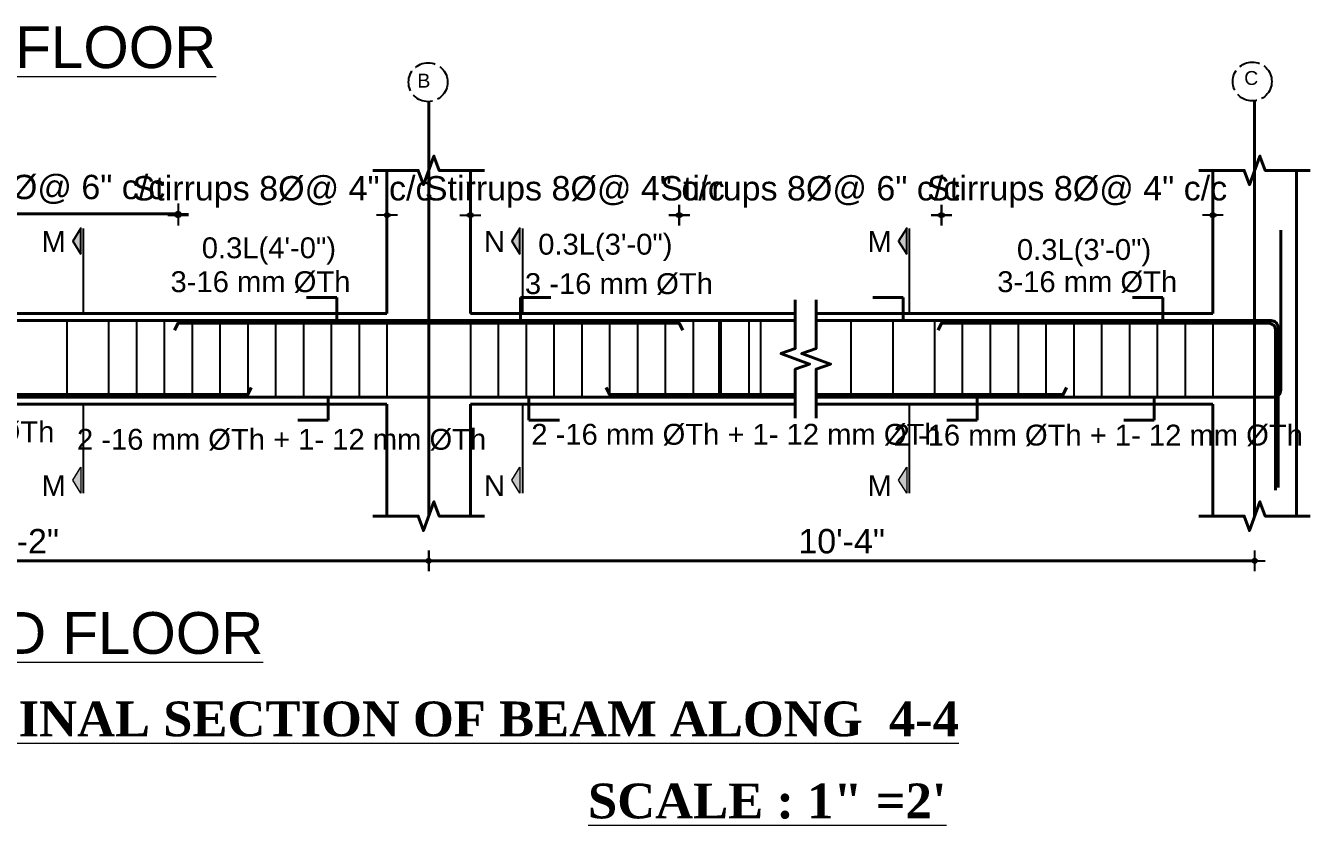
# Model space of a CAD drawing. Header units: inches. Extents: x -4597 to 93300, y -14139 to 5932.
# Drawn here: x 3610.8 to 3979.9, y -9684.2 to -9454.4 of the extents above; entities that cross this region are included whole.
import ezdxf
from ezdxf.enums import TextEntityAlignment as Align

# ---------------------------------------------------------------- set-up
doc = ezdxf.new("R2010")
doc.units = ezdxf.units.IN
doc.header["$LTSCALE"] = 0.5
doc.header["$MEASUREMENT"] = 0
doc.header["$PDMODE"] = 66
doc.linetypes.add('ACAD_ISO02W100', pattern=[15, 12, -3])
for name, color, linetype, lineweight in [('BAR', 5, 'Continuous', 40), ('HATCH1', 4, 'ACAD_ISO02W100', 13), ('TEXT', 220, 'Continuous', 9), ('wall', 20, 'Continuous', 40)]:
    doc.layers.add(name, color=color, linetype=linetype, lineweight=lineweight)
doc.layers.add('DIMENSION', color=5, linetype='Continuous')
doc.layers.add('STIRRUP', color=10, linetype='Continuous')
doc.styles.add('1.8', font='times.ttf', dxfattribs={"width": 0.8, "height": 6})
doc.styles.add('style1', font='arial.ttf', dxfattribs={"height": 7})
doc.dimstyles.new('1.4', dxfattribs={"dimscale": 0, "dimtxt": 6, "dimasz": 0.5, "dimexe": 2, "dimexo": 9, "dimgap": 2, "dimtad": 1, "dimdec": 0, "dimlfac": 0.5, "dimzin": 3, "dimdsep": 46, "dimlunit": 4, "dimtxsty": '1.8', "dimblk": 'DIM', "dimcen": 3, "dimdle": 3, "dimse1": 1, "dimse2": 1, "dimclrd": 256, "dimclre": 256, "dimclrt": 7, "dimadec": 1, "dimazin": 2, "dimtfac": 1, "dimtdec": 0, "dimtix": 1, "dimtofl": 0, "dimtmove": 2, "dimatfit": 3, "dimldrblk": 'ARW', "dimfxl": 2, "dimfrac": 2, "dimtolj": 2, "dimtzin": 0, "dimarcsym": 0})

# ---------------------------------------------------------------- blocks, each defined once
blk = doc.blocks.new('DIM')
at = {"layer": 'DIMENSION'}
h = blk.add_hatch(color=256, dxfattribs=at)
h.paths.add_polyline_path([(0, 1.28), (0, 0), (1.28, 0, 0.414214)])
h.paths.add_polyline_path([(1.28, 0), (0, 0), (0, -1.28, 0.414214)])
h.paths.add_polyline_path([(0, 0), (-1.28, 0, 0.414214), (0, -1.28)])
h.paths.add_polyline_path([(0, 1.28, 0.414214), (-1.28, 0), (0, 0)])
for p, q in [((-6, 0), (6, 0)), ((0, 6), (0, -6))]:
    blk.add_line(p, q, dxfattribs=at)
blk.add_circle((0, 0), 1.28, dxfattribs=at)
blk = doc.blocks.new('*D735')
at = {"layer": 'Defpoints', "color": 0, "ltscale": 10, "transparency": 16777216}
for p in [(88355.11, 17143.18), (88433.11, 17131.21), (88355.11, 17126.64)]:
    blk.add_point(p, dxfattribs=at)
at = {"layer": 'DIMENSION', "lineweight": -2, "ltscale": 10, "transparency": 16777216}
for p, q in [((88354.61, 17143.18), (88354.11, 17143.18)), ((88433.61, 17143.18), (88434.11, 17143.18))]:
    blk.add_line(p, q, dxfattribs=at)
at = {"layer": 'DIMENSION', "lineweight": -2, "ltscale": 10, "transparency": 16777216, "xscale": 0.5, "yscale": 0.5, "zscale": 0.5}
blk.add_blockref('DIM', (88355.11, 17143.18), dxfattribs=at)
at = {"layer": 'DIMENSION', "lineweight": -2, "ltscale": 10, "transparency": 16777216, "xscale": 0.5, "yscale": 0.5, "zscale": 0.5, "rotation": 180}
blk.add_blockref('DIM', (88433.11, 17143.18), dxfattribs=at)
at = {"layer": 'DIMENSION', "color": 7, "ltscale": 10, "transparency": 16777216, "insert": (88394.11, 17149.84), "char_height": 7, "attachment_point": 5, "style": 'style1'}
blk.add_mtext('\\A2;Stirrups 8%%C@ 4" c/c', dxfattribs=at)
blk = doc.blocks.new('ARW')
at = {"layer": 'DIMENSION'}
blk.add_lwpolyline([(10, 0, 0, 6, 0), (0, 0, 0, 0, 0), (10, 0, 0, 0, 0)], format="xyseb", dxfattribs=at)
blk = doc.blocks.new('*D736')
at = {"layer": 'Defpoints', "color": 0, "ltscale": 10, "transparency": 16777216}
for p in [(88279.76, 17143.18), (88355.11, 17126.64), (88279.76, 17112.13)]:
    blk.add_point(p, dxfattribs=at)
at = {"layer": 'DIMENSION', "lineweight": -2, "ltscale": 10, "transparency": 16777216}
for p, q in [((88279.26, 17143.18), (88278.76, 17143.18)), ((88355.61, 17143.18), (88356.11, 17143.18))]:
    blk.add_line(p, q, dxfattribs=at)
at = {"layer": 'DIMENSION', "lineweight": -2, "ltscale": 10, "transparency": 16777216, "xscale": 0.5, "yscale": 0.5, "zscale": 0.5}
blk.add_blockref('DIM', (88279.76, 17143.18), dxfattribs=at)
at = {"layer": 'DIMENSION', "lineweight": -2, "ltscale": 10, "transparency": 16777216, "xscale": 0.5, "yscale": 0.5, "zscale": 0.5, "rotation": 180}
blk.add_blockref('DIM', (88355.11, 17143.18), dxfattribs=at)
at = {"layer": 'DIMENSION', "color": 7, "ltscale": 10, "transparency": 16777216, "insert": (88317.43, 17149.84), "char_height": 7, "attachment_point": 5, "style": 'style1'}
blk.add_mtext('\\A2;Stirrups 8%%C@ 6" c/c', dxfattribs=at)
blk = doc.blocks.new('*D737')
at = {"layer": 'Defpoints', "color": 0, "ltscale": 10, "transparency": 16777216}
for p in [(88219.76, 17143.18), (88219.76, 17129.64), (88279.76, 17112.13)]:
    blk.add_point(p, dxfattribs=at)
at = {"layer": 'DIMENSION', "lineweight": -2, "ltscale": 10, "transparency": 16777216}
for p, q in [((88219.26, 17143.18), (88218.76, 17143.18)), ((88280.26, 17143.18), (88280.76, 17143.18))]:
    blk.add_line(p, q, dxfattribs=at)
at = {"layer": 'DIMENSION', "lineweight": -2, "ltscale": 10, "transparency": 16777216, "xscale": 0.5, "yscale": 0.5, "zscale": 0.5}
blk.add_blockref('DIM', (88219.76, 17143.18), dxfattribs=at)
at = {"layer": 'DIMENSION', "lineweight": -2, "ltscale": 10, "transparency": 16777216, "xscale": 0.5, "yscale": 0.5, "zscale": 0.5, "rotation": 180}
blk.add_blockref('DIM', (88279.76, 17143.18), dxfattribs=at)
at = {"layer": 'DIMENSION', "color": 7, "ltscale": 10, "transparency": 16777216, "insert": (88249.76, 17149.84), "char_height": 7, "attachment_point": 5, "style": 'style1'}
blk.add_mtext('\\A2;Stirrups 8%%C@ 4" c/c', dxfattribs=at)
blk = doc.blocks.new('*D738')
at = {"layer": 'Defpoints', "color": 0, "ltscale": 10, "transparency": 16777216}
for p in [(88195.76, 17143.18), (88195.76, 17129.64), (88135.76, 17112.13)]:
    blk.add_point(p, dxfattribs=at)
at = {"layer": 'DIMENSION', "lineweight": -2, "ltscale": 10, "transparency": 16777216}
for p, q in [((88135.26, 17143.18), (88134.76, 17143.18)), ((88196.26, 17143.18), (88196.76, 17143.18))]:
    blk.add_line(p, q, dxfattribs=at)
at = {"layer": 'DIMENSION', "lineweight": -2, "ltscale": 10, "transparency": 16777216, "xscale": 0.5, "yscale": 0.5, "zscale": 0.5}
blk.add_blockref('DIM', (88135.76, 17143.18), dxfattribs=at)
at = {"layer": 'DIMENSION', "lineweight": -2, "ltscale": 10, "transparency": 16777216, "xscale": 0.5, "yscale": 0.5, "zscale": 0.5, "rotation": 180}
blk.add_blockref('DIM', (88195.76, 17143.18), dxfattribs=at)
at = {"layer": 'DIMENSION', "color": 7, "ltscale": 10, "transparency": 16777216, "insert": (88165.76, 17149.84), "char_height": 7, "attachment_point": 5, "style": 'style1'}
blk.add_mtext('\\A2;Stirrups 8%%C@ 4" c/c', dxfattribs=at)
blk = doc.blocks.new('*D752')
at = {"layer": 'Defpoints', "color": 0, "ltscale": 10, "transparency": 16777216}
for p in [(88042.19, 17143.55), (88042.19, 17112.13), (88135.76, 17112.13)]:
    blk.add_point(p, dxfattribs=at)
at = {"layer": 'DIMENSION', "lineweight": -2, "ltscale": 10, "transparency": 16777216}
blk.add_line((88135.26, 17143.55), (88042.69, 17143.55), dxfattribs=at)
at = {"layer": 'DIMENSION', "lineweight": -2, "ltscale": 10, "transparency": 16777216, "xscale": 0.5, "yscale": 0.5, "zscale": 0.5, "rotation": 180}
blk.add_blockref('DIM', (88042.19, 17143.55), dxfattribs=at)
at = {"layer": 'DIMENSION', "lineweight": -2, "ltscale": 10, "transparency": 16777216, "xscale": 0.5, "yscale": 0.5, "zscale": 0.5}
blk.add_blockref('DIM', (88135.76, 17143.55), dxfattribs=at)
at = {"layer": 'DIMENSION', "color": 7, "ltscale": 10, "transparency": 16777216, "insert": (88088.97, 17150.21), "char_height": 7, "attachment_point": 5, "style": 'style1'}
blk.add_mtext('\\A2;Stirrups 8%%C@ 6" c/c', dxfattribs=at)
blk = doc.blocks.new('*D740')
at = {"layer": 'Defpoints', "color": 0, "ltscale": 10, "transparency": 16777216}
for p in [(88207.76, 17056.69), (88445.11, 17056.69), (88207.76, 17043.87)]:
    blk.add_point(p, dxfattribs=at)
at = {"layer": 'DIMENSION', "lineweight": -2, "ltscale": 10, "transparency": 16777216}
blk.add_line((88444.61, 17043.87), (88208.26, 17043.87), dxfattribs=at)
at = {"layer": 'DIMENSION', "lineweight": -2, "ltscale": 10, "transparency": 16777216, "xscale": 0.5, "yscale": 0.5, "zscale": 0.5, "rotation": 180}
blk.add_blockref('DIM', (88207.76, 17043.87), dxfattribs=at)
at = {"layer": 'DIMENSION', "lineweight": -2, "ltscale": 10, "transparency": 16777216, "xscale": 0.5, "yscale": 0.5, "zscale": 0.5}
blk.add_blockref('DIM', (88445.11, 17043.87), dxfattribs=at)
at = {"layer": 'DIMENSION', "color": 7, "ltscale": 10, "transparency": 16777216, "insert": (88326.43, 17049.45), "char_height": 7, "attachment_point": 5, "style": 'style1'}
blk.add_mtext('\\A2;10\'-4"', dxfattribs=at)
blk = doc.blocks.new('*D741')
at = {"layer": 'Defpoints', "color": 0, "ltscale": 10, "transparency": 16777216}
for p in [(87970.4, 17056.69), (88207.76, 17056.69), (87970.4, 17043.87)]:
    blk.add_point(p, dxfattribs=at)
at = {"layer": 'DIMENSION', "lineweight": -2, "ltscale": 10, "transparency": 16777216}
blk.add_line((88207.26, 17043.87), (87970.9, 17043.87), dxfattribs=at)
at = {"layer": 'DIMENSION', "lineweight": -2, "ltscale": 10, "transparency": 16777216, "xscale": 0.5, "yscale": 0.5, "zscale": 0.5, "rotation": 180}
blk.add_blockref('DIM', (87970.4, 17043.87), dxfattribs=at)
at = {"layer": 'DIMENSION', "lineweight": -2, "ltscale": 10, "transparency": 16777216, "xscale": 0.5, "yscale": 0.5, "zscale": 0.5}
blk.add_blockref('DIM', (88207.76, 17043.87), dxfattribs=at)
at = {"layer": 'DIMENSION', "color": 7, "ltscale": 10, "transparency": 16777216, "insert": (88089.08, 17049.45), "char_height": 7, "attachment_point": 5, "style": 'style1'}
blk.add_mtext('\\A2;13\'-2"', dxfattribs=at)
blk = doc.blocks.new('1111111')
at = {"layer": 'TEXT', "ltscale": 10}
for points in [[(88107.77, 17139.42), (88107.77, 17131.92), (88105.46, 17135.67)], [(88233.96, 17139.42), (88233.96, 17131.92), (88231.65, 17135.67)], [(88345.12, 17139.42), (88345.12, 17131.92), (88342.81, 17135.67)], [(88107.77, 17063.28), (88107.77, 17070.79), (88105.46, 17067.04)], [(88233.96, 17063.28), (88233.96, 17070.79), (88231.65, 17067.04)], [(88345.12, 17063.28), (88345.12, 17070.79), (88342.81, 17067.04)]]:
    blk.add_hatch(color=256, dxfattribs=at).paths.add_polyline_path(points)
for p, q in [((88207.76, 17156.04), (88207.76, 17175.99)), ((88445.11, 17156.04), (88445.11, 17175.99)), ((88207.76, 17156.04), (88207.76, 17056.69)), ((88445.11, 17156.04), (88445.11, 17056.69)), ((88207.76, 17056.69), (88207.76, 17076.64)), ((88445.11, 17056.69), (88445.11, 17076.64))]:
    blk.add_line(p, q)
at = {"ltscale": 10}
for p, q in [((88195.76, 17114.88), (88195.76, 17156.04)), ((88219.76, 17114.88), (88219.76, 17156.04)), ((88433.11, 17114.88), (88433.11, 17156.04)), ((88457.11, 17088.88), (88457.11, 17156.04)), ((88081.76, 17114.88), (88195.76, 17114.88)), ((88313.11, 17114.88), (88219.76, 17114.88)), ((88433.11, 17114.88), (88319.11, 17114.88)), ((88081.76, 17088.88), (88195.76, 17088.88)), ((88195.76, 17056.69), (88195.76, 17088.88)), ((88313.11, 17088.88), (88219.76, 17088.88)), ((88219.76, 17056.69), (88219.76, 17088.88)), ((88433.11, 17088.88), (88319.11, 17088.88)), ((88433.11, 17056.69), (88433.11, 17088.88)), ((88457.11, 17056.69), (88457.11, 17088.88))]:
    blk.add_line(p, q, dxfattribs=at)
at = {"linetype": 'Continuous', "ltscale": 10}
for points in [[(88191.76, 17156.04), (88204.76, 17156.04), (88206.26, 17151.92), (88209.26, 17160.16), (88210.76, 17156.04), (88223.76, 17156.04)], [(88429.11, 17156.04), (88442.11, 17156.04), (88443.61, 17151.92), (88446.61, 17160.16), (88448.11, 17156.04), (88461.11, 17156.04)], [(88313.11, 17118.88), (88313.11, 17104.88), (88308.99, 17103.38), (88317.23, 17100.38), (88313.11, 17098.88), (88313.11, 17084.88)], [(88313.11, 17118.88), (88313.11, 17104.88), (88308.99, 17103.38), (88317.23, 17100.38), (88313.11, 17098.88), (88313.11, 17084.88)], [(88319.11, 17118.88), (88319.11, 17104.88), (88314.99, 17103.38), (88323.23, 17100.38), (88319.11, 17098.88), (88319.11, 17084.88)], [(88319.11, 17118.88), (88319.11, 17104.88), (88314.99, 17103.38), (88323.23, 17100.38), (88319.11, 17098.88), (88319.11, 17084.88)], [(88191.76, 17056.69), (88204.76, 17056.69), (88206.26, 17052.56), (88209.26, 17060.81), (88210.76, 17056.69), (88223.76, 17056.69)], [(88429.11, 17056.69), (88442.11, 17056.69), (88443.61, 17052.56), (88446.61, 17060.81), (88448.11, 17056.69), (88461.11, 17056.69)]]:
    blk.add_lwpolyline(points, dxfattribs=at)
at = {"layer": 'BAR', "ltscale": 10}
for p, q in [((88207.76, 17112.88), (88081.76, 17112.88)), ((88207.76, 17112.88), (88313.11, 17112.88)), ((88207.76, 17090.88), (88081.76, 17090.88)), ((88207.76, 17090.88), (88313.11, 17090.88))]:
    blk.add_line(p, q, dxfattribs=at)
for points in [[(88433.11, 17090.88), (88450.59, 17090.88, 0.414214), (88452.61, 17092.89), (88452.61, 17138.88)], [(88451.86, 17064.88), (88451.86, 17110.86, 0.414214), (88449.84, 17112.88), (88433.11, 17112.88)], [(88451.11, 17064.13), (88451.11, 17110.11, 0.414214), (88449.09, 17112.13), (88433.11, 17112.13)]]:
    blk.add_lwpolyline(points, format="xyb", dxfattribs=at)
for points in [[(88134.71, 17110.13), (88135.76, 17112.13), (88207.76, 17112.13)], [(88280.8, 17110.13), (88279.76, 17112.13), (88207.76, 17112.13)], [(88445.11, 17112.88), (88319.11, 17112.88)], [(88445.11, 17112.13), (88355.11, 17112.13), (88354.15, 17110.13)], [(88156.71, 17093.63), (88155.76, 17091.63), (88081.76, 17091.63)], [(88258.8, 17093.63), (88259.76, 17091.63), (88313.11, 17091.63)], [(88391.06, 17093.63), (88390.11, 17091.63), (88319.11, 17091.63)], [(88319.11, 17090.88), (88445.11, 17090.88)]]:
    blk.add_lwpolyline(points, dxfattribs=at)
at = {"layer": 'DIMENSION', "ltscale": 10}
for p, q in [((88108.62, 17114.88), (88108.62, 17139.37)), ((88234.81, 17114.88), (88234.81, 17139.37)), ((88345.97, 17114.88), (88345.97, 17139.37)), ((88108.62, 17063.33), (88108.62, 17088.88)), ((88234.81, 17063.33), (88234.81, 17088.88)), ((88345.97, 17063.33), (88345.97, 17088.88))]:
    blk.add_line(p, q, dxfattribs=at)
for points in [[(88107.77, 17131.92), (88107.77, 17139.42), (88105.46, 17135.67), (88107.77, 17131.92)], [(88233.96, 17131.92), (88233.96, 17139.42), (88231.65, 17135.67), (88233.96, 17131.92)], [(88345.12, 17131.92), (88345.12, 17139.42), (88342.81, 17135.67), (88345.12, 17131.92)]]:
    blk.add_lwpolyline(points, dxfattribs=at)
at = {"layer": 'HATCH1', "lineweight": 25}
for centre in [(88207.59, 17181.37), (88444.43, 17181.57)]:
    blk.add_circle(centre, 5.6, dxfattribs=at)
at = {"layer": 'STIRRUP'}
for p, q in [((88103.76, 17113.28), (88103.76, 17090.48)), ((88115.76, 17113.28), (88115.76, 17090.48)), ((88123.76, 17113.28), (88123.76, 17090.48)), ((88131.76, 17113.28), (88131.76, 17090.48)), ((88139.76, 17113.28), (88139.76, 17090.48)), ((88147.76, 17113.28), (88147.76, 17090.48)), ((88155.76, 17113.28), (88155.76, 17090.48)), ((88163.76, 17113.28), (88163.76, 17090.48)), ((88171.76, 17113.28), (88171.76, 17090.48)), ((88179.76, 17113.28), (88179.76, 17090.48)), ((88187.76, 17113.28), (88187.76, 17090.48)), ((88195.76, 17113.28), (88195.76, 17090.48)), ((88219.76, 17113.28), (88219.76, 17090.48)), ((88227.76, 17113.28), (88227.76, 17090.48)), ((88235.76, 17113.28), (88235.76, 17090.48)), ((88243.76, 17113.28), (88243.76, 17090.48)), ((88251.76, 17113.28), (88251.76, 17090.48)), ((88259.76, 17113.28), (88259.76, 17090.48)), ((88267.76, 17113.28), (88267.76, 17090.48)), ((88275.76, 17113.28), (88275.76, 17090.48)), ((88283.76, 17113.28), (88283.76, 17090.48)), ((88291.11, 17113.28), (88291.11, 17090.48)), ((88291.76, 17113.28), (88291.76, 17090.48)), ((88299.76, 17113.28), (88299.76, 17090.48)), ((88303.11, 17113.28), (88303.11, 17090.48)), ((88329.11, 17113.28), (88329.11, 17090.48)), ((88341.11, 17113.28), (88341.11, 17090.48)), ((88353.11, 17113.28), (88353.11, 17090.48)), ((88361.11, 17113.28), (88361.11, 17090.48)), ((88369.11, 17113.28), (88369.11, 17090.48)), ((88377.11, 17113.28), (88377.11, 17090.48)), ((88385.11, 17113.28), (88385.11, 17090.48)), ((88393.11, 17113.28), (88393.11, 17090.48)), ((88401.11, 17113.28), (88401.11, 17090.48)), ((88409.11, 17113.28), (88409.11, 17090.48)), ((88417.11, 17113.28), (88417.11, 17090.48)), ((88425.11, 17113.28), (88425.11, 17090.48)), ((88433.11, 17113.28), (88433.11, 17090.48))]:
    blk.add_line(p, q, dxfattribs=at)
at = {"layer": 'TEXT', "ltscale": 10}
for points in [[(88107.77, 17070.79), (88107.77, 17063.28), (88105.46, 17067.04), (88107.77, 17070.79)], [(88233.96, 17070.79), (88233.96, 17063.28), (88231.65, 17067.04), (88233.96, 17070.79)], [(88345.12, 17070.79), (88345.12, 17063.28), (88342.81, 17067.04), (88345.12, 17070.79)]]:
    blk.add_lwpolyline(points, dxfattribs=at)
at = {"layer": 'HATCH1', "lineweight": 25, "style": 'style1'}
for s, p in [('B', (88204.52, 17179.82)), ('C', (88442.11, 17180.58))]:
    blk.add_text(s, height=4, dxfattribs=at).set_placement(p)
at = {"layer": 'TEXT', "style": 'style1'}
for s, p in [('%%UFIRST FLOOR', (88091.3, 17191.42)), ('%%UGROUND FLOOR', (88091.78, 17023.13))]:
    blk.add_text(s, height=12, dxfattribs=at).set_placement(p, align=Align.MIDDLE_CENTER)
at = {"layer": 'TEXT', "ltscale": 10, "style": 'style1'}
for s, p in [('M', (88096.49, 17132.59)), ('N', (88223.65, 17132.59)), ('M', (88333.85, 17132.59)), ('3-16 mm %%CTh', (88133.58, 17121.06)), ('3 -16 mm %%CTh ', (88235.42, 17120.5)), ('3-16 mm %%CTh', (88371.15, 17121.06)), ('2 -16 mm %%CTh + 1- 12 mm %%CTh', (87982.61, 17077.91)), ('2 -16 mm %%CTh + 1- 12 mm %%CTh', (88106.7, 17075.77)), ('2 -16 mm %%CTh + 1- 12 mm %%CTh', (88237.26, 17077.21)), ('2 -16 mm %%CTh + 1- 12 mm %%CTh', (88341.38, 17076.98)), ('M', (88096.49, 17062.46)), ('N', (88223.65, 17062.46)), ('M', (88333.85, 17062.46))]:
    blk.add_text(s, height=6, dxfattribs=at).set_placement(p)
at = {"layer": 'TEXT', "style": 'style1'}
for s, p in [('0.3L(4\'-0")', (88142.56, 17130.79)), ('0.3L(3\'-0")', (88239.24, 17131.82)), ('0.3L(3\'-0")', (88376.8, 17130.3))]:
    blk.add_text(s, height=6, dxfattribs=at).set_placement(p)
at = {"layer": 'TEXT', "char_height": 10, "width": 450.6233, "attachment_point": 3, "style": 'style1'}
for s, insert in [('{\\fTimes New Roman|b1|i0|c0|p18;\\LLONGITUDINAL SECTION OF BEAM ALONG  4-4}', (88360.15, 17003.44)), ('{\\fTimes New Roman|b1|i0|c0|p18;\\LSCALE : 1" =2\'}', (88356.56, 16979.87))]:
    blk.add_mtext(s, dxfattribs=dict(at, insert=insert))
at = {"layer": 'DIMENSION', "ltscale": 10}
for base, p1, p2, angle, text, picture, middle in [((88042.19, 17143.55), (88135.76, 17112.13), (88042.19, 17112.13), 180, 'Stirrups 8%%C@ 6" c/c', '*D752', (88088.97, 17150.21)), ((88195.76, 17143.18), (88135.76, 17112.13), (88195.76, 17129.64), 0, 'Stirrups 8%%C@ 4" c/c', '*D738', (88165.76, 17149.84)), ((88219.76, 17143.18), (88279.76, 17112.13), (88219.76, 17129.64), 180, 'Stirrups 8%%C@ 4" c/c', '*D737', (88249.76, 17149.84)), ((88279.76, 17143.18), (88355.11, 17126.64), (88279.76, 17112.13), 180, 'Stirrups 8%%C@ 6" c/c', '*D736', (88317.43, 17149.84)), ((88355.11, 17143.18), (88433.11, 17131.21), (88355.11, 17126.64), 180, 'Stirrups 8%%C@ 4" c/c', '*D735', (88394.11, 17149.84)), ((87970.4, 17043.87), (88207.76, 17056.69), (87970.4, 17056.69), 180, '13\'-2"', '*D741', (88089.08, 17049.45)), ((88207.76, 17043.87), (88445.11, 17056.69), (88207.76, 17056.69), 180, '10\'-4"', '*D740', (88326.43, 17049.45))]:
    dim = blk.add_linear_dim(base=base, p1=p1, p2=p2, angle=angle, text=text, dimstyle='1.4', override={"dimscale": 1, "dimtxsty": 'style1'}, dxfattribs=at)
    dim.commit()
    dim.dimension.update_dxf_attribs({"geometry": picture, "text_midpoint": middle})
for points in [[(88181.4, 17113.28), (88181.4, 17119.49), (88172.68, 17119.49)], [(88234.11, 17113.28), (88234.11, 17119.49), (88242.83, 17119.49)], [(88344.07, 17113.28), (88344.07, 17119.49), (88335.35, 17119.49)], [(88418.75, 17113.28), (88418.75, 17119.49), (88410.03, 17119.49)], [(88178.92, 17090.48), (88178.92, 17084.27), (88170.2, 17084.27)], [(88236.59, 17090.48), (88236.59, 17084.27), (88245.31, 17084.27)], [(88365.34, 17090.48), (88365.34, 17084.27), (88356.62, 17084.27)], [(88416.27, 17090.48), (88416.27, 17084.27), (88407.55, 17084.27)]]:
    blk.add_leader(points, dimstyle='1.4', override={"dimscale": 1, "dimtxsty": 'style1'}, dxfattribs=at)

msp = doc.modelspace()

# ---------------------------------------------------------------- block references
at = {"layer": 'wall', "linetype": 'ByBlock'}
msp.add_blockref('1111111', (-84481.17, -26652.04), dxfattribs=at)

doc.saveas('drawing.dxf')
